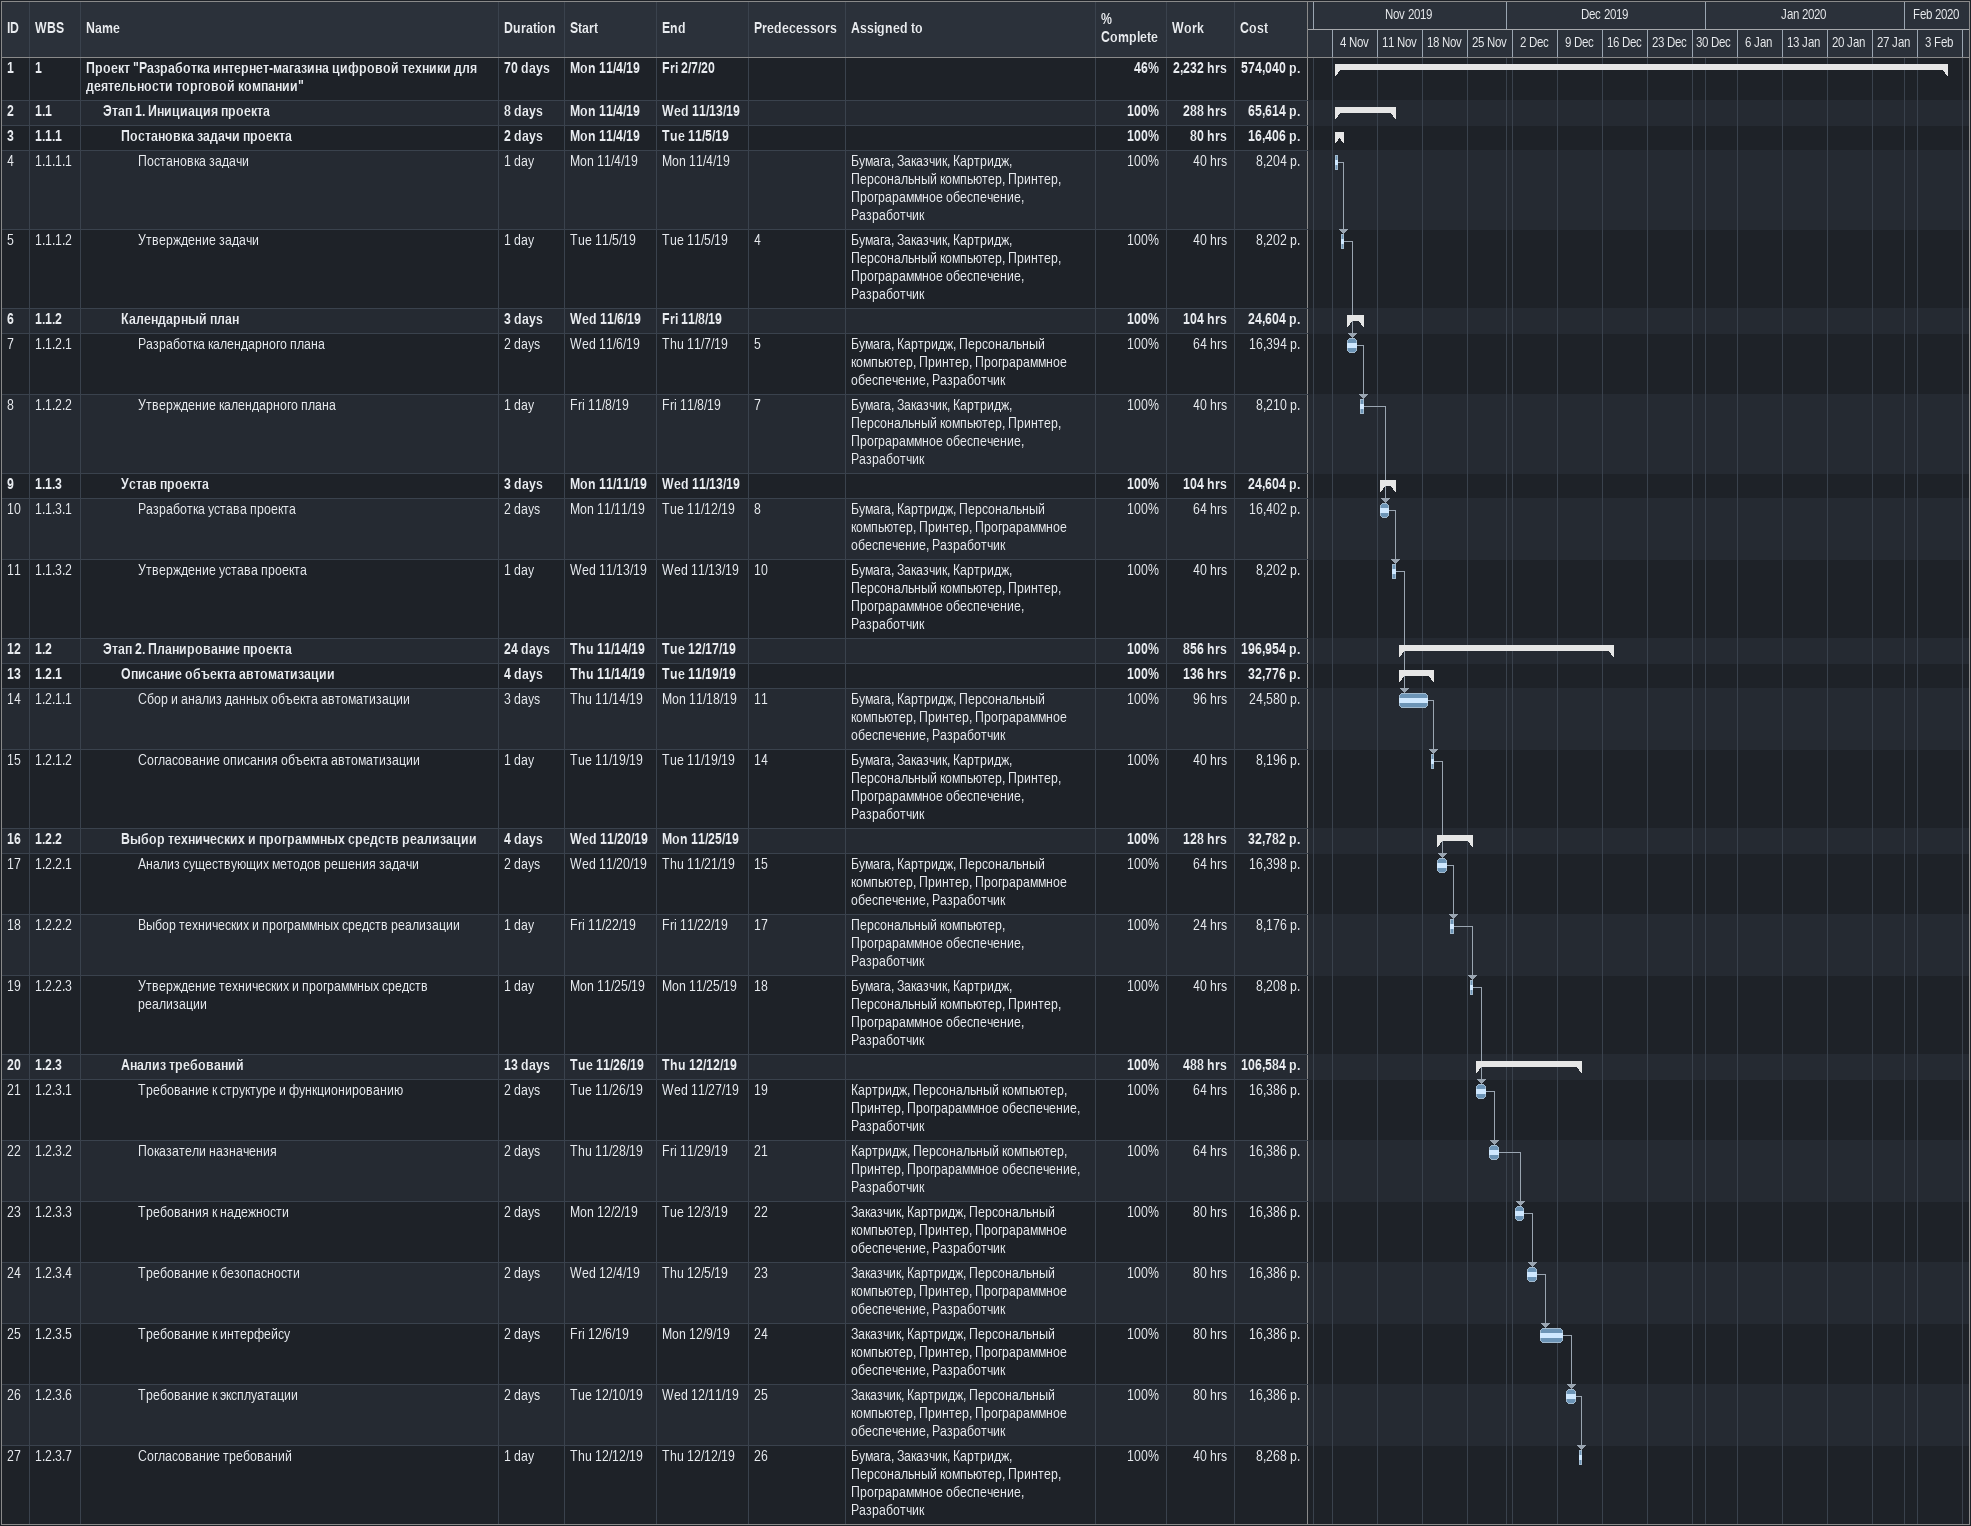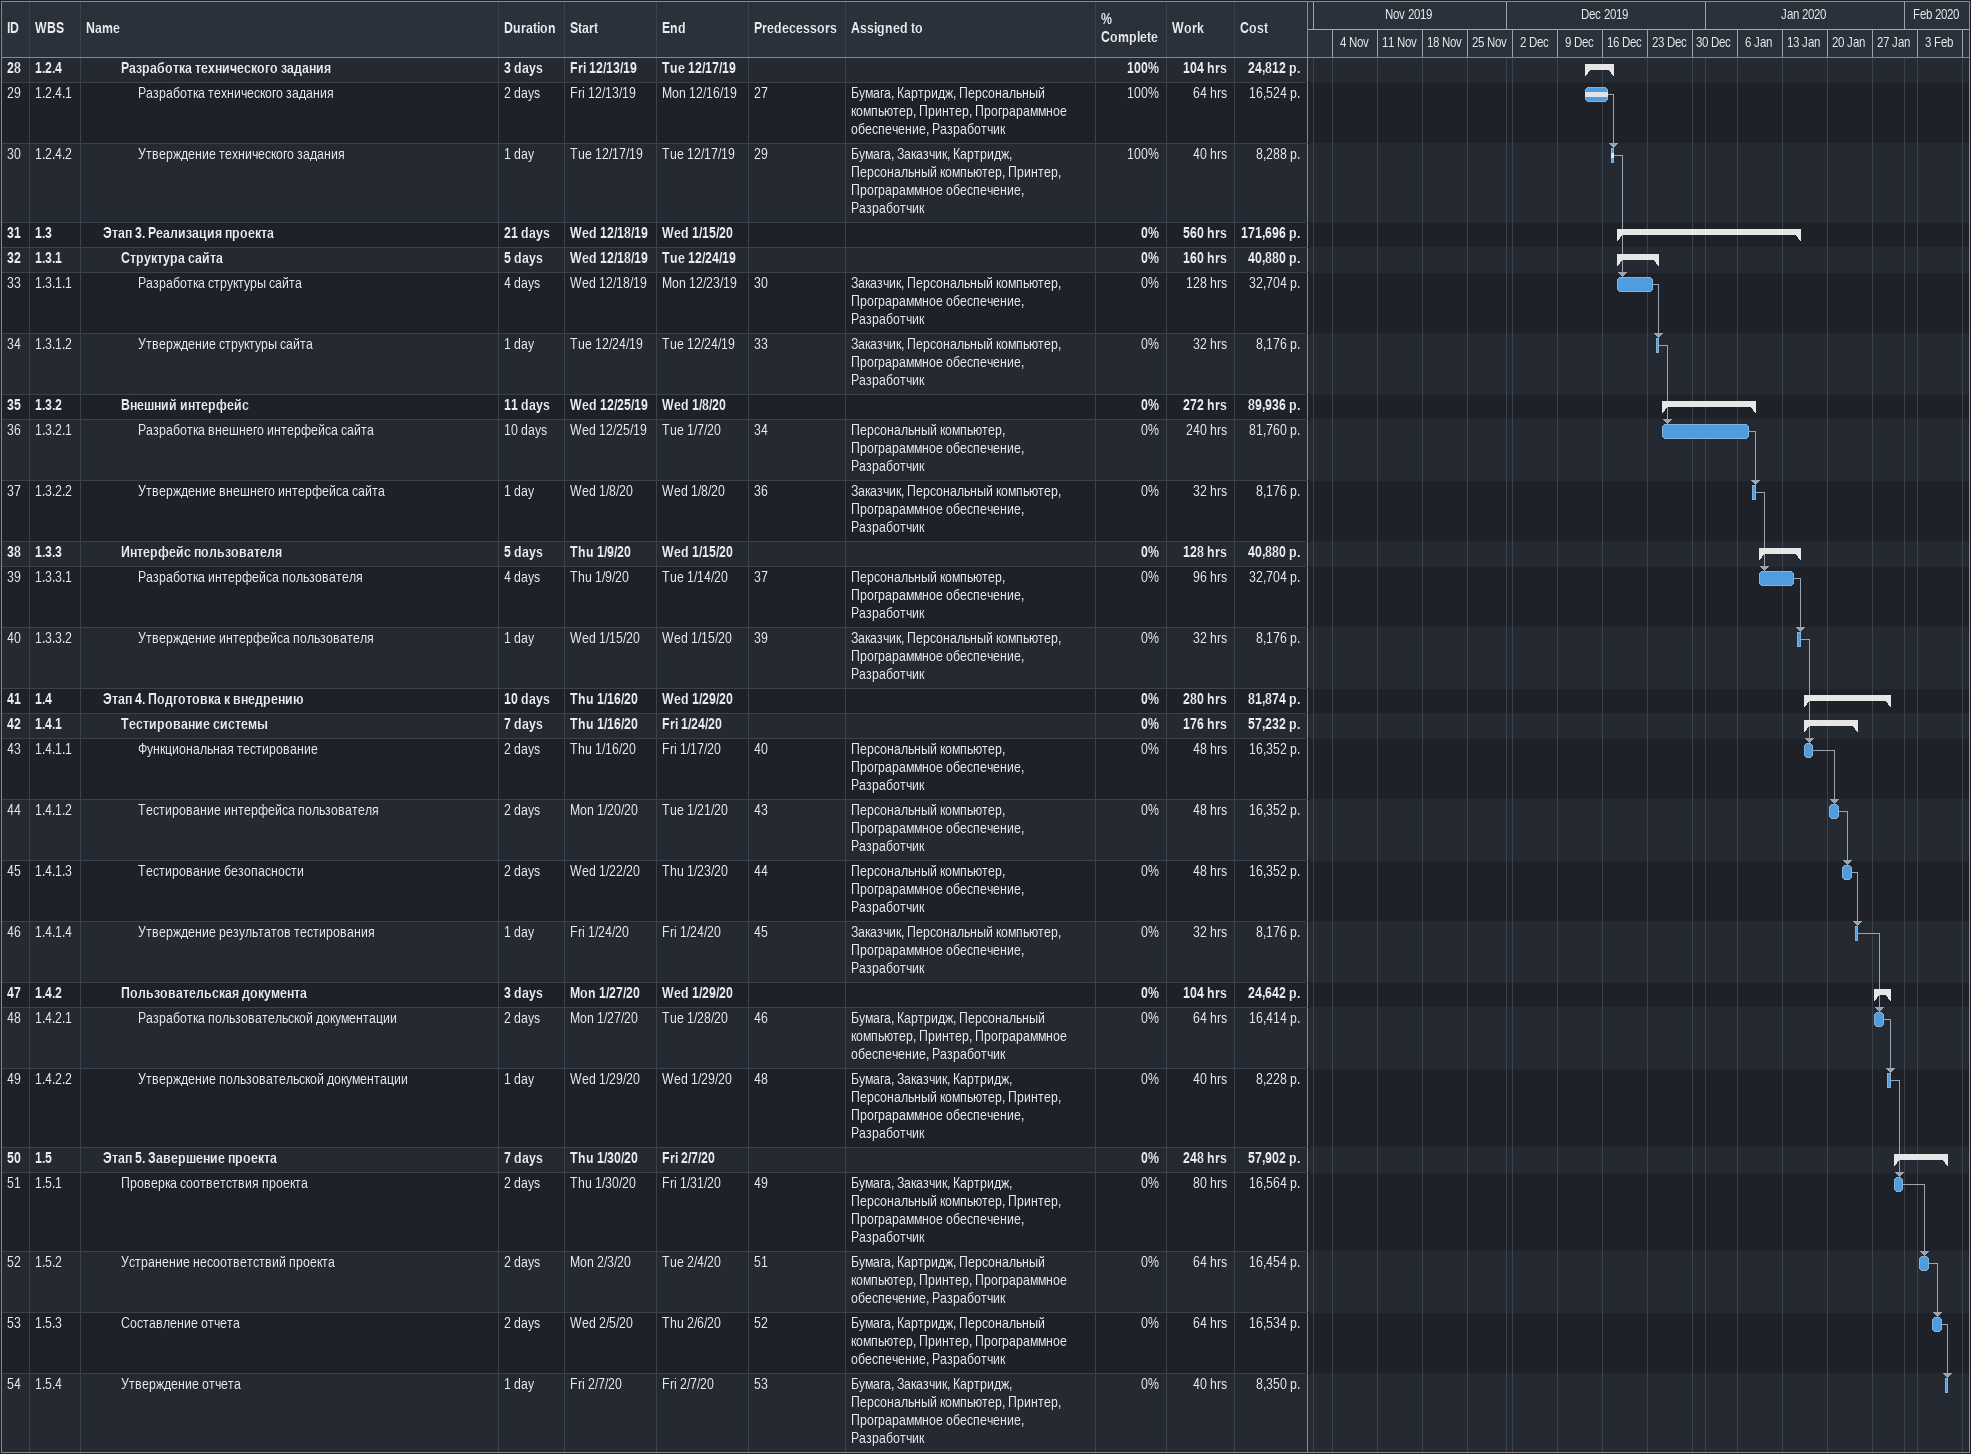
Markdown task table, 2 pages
| ID | WBS | Task | Duration | Start | Finish | Predecessors | Resources | % complete | Work (h) | Cost (р.) |
|---|---|---|---|---|---|---|---|---|---|---|
| 1 | 1 | **Проект "Разработка интернет-магазина цифровой техники для деятельности торговой компании"** | 70d | 2019-11-04 | 2020-02-07 |  |  | 46 | 2232 | 574040 |
| 2 | 1.1 | **Этап 1. Инициация проекта** | 8d | 2019-11-04 | 2019-11-13 |  |  | 100 | 288 | 65614 |
| 3 | 1.1.1 | **Постановка задачи проекта** | 2d | 2019-11-04 | 2019-11-05 |  |  | 100 | 80 | 16406 |
| 4 | 1.1.1.1 | Постановка задачи | 1d | 2019-11-04 | 2019-11-04 |  | Бумага, Заказчик, Картридж, Персональный компьютер, Принтер, Програраммное обеспечение, Разработчик | 100 | 40 | 8204 |
| 5 | 1.1.1.2 | Утверждение задачи | 1d | 2019-11-05 | 2019-11-05 | 4 | Бумага, Заказчик, Картридж, Персональный компьютер, Принтер, Програраммное обеспечение, Разработчик | 100 | 40 | 8202 |
| 6 | 1.1.2 | **Календарный план** | 3d | 2019-11-06 | 2019-11-08 |  |  | 100 | 104 | 24604 |
| 7 | 1.1.2.1 | Разработка календарного плана | 2d | 2019-11-06 | 2019-11-07 | 5 | Бумага, Картридж, Персональный компьютер, Принтер, Програраммное обеспечение, Разработчик | 100 | 64 | 16394 |
| 8 | 1.1.2.2 | Утверждение календарного плана | 1d | 2019-11-08 | 2019-11-08 | 7 | Бумага, Заказчик, Картридж, Персональный компьютер, Принтер, Програраммное обеспечение, Разработчик | 100 | 40 | 8210 |
| 9 | 1.1.3 | **Устав проекта** | 3d | 2019-11-11 | 2019-11-13 |  |  | 100 | 104 | 24604 |
| 10 | 1.1.3.1 | Разработка устава проекта | 2d | 2019-11-11 | 2019-11-12 | 8 | Бумага, Картридж, Персональный компьютер, Принтер, Програраммное обеспечение, Разработчик | 100 | 64 | 16402 |
| 11 | 1.1.3.2 | Утверждение устава проекта | 1d | 2019-11-13 | 2019-11-13 | 10 | Бумага, Заказчик, Картридж, Персональный компьютер, Принтер, Програраммное обеспечение, Разработчик | 100 | 40 | 8202 |
| 12 | 1.2 | **Этап 2. Планирование проекта** | 24d | 2019-11-14 | 2019-12-17 |  |  | 100 | 856 | 196954 |
| 13 | 1.2.1 | **Описание объекта автоматизации** | 4d | 2019-11-14 | 2019-11-19 |  |  | 100 | 136 | 32776 |
| 14 | 1.2.1.1 | Сбор и анализ данных объекта автоматизации | 3d | 2019-11-14 | 2019-11-18 | 11 | Бумага, Картридж, Персональный компьютер, Принтер, Програраммное обеспечение, Разработчик | 100 | 96 | 24580 |
| 15 | 1.2.1.2 | Согласование описания объекта автоматизации | 1d | 2019-11-19 | 2019-11-19 | 14 | Бумага, Заказчик, Картридж, Персональный компьютер, Принтер, Програраммное обеспечение, Разработчик | 100 | 40 | 8196 |
| 16 | 1.2.2 | **Выбор технических и программных средств реализации** | 4d | 2019-11-20 | 2019-11-25 |  |  | 100 | 128 | 32782 |
| 17 | 1.2.2.1 | Анализ существующих методов решения задачи | 2d | 2019-11-20 | 2019-11-21 | 15 | Бумага, Картридж, Персональный компьютер, Принтер, Програраммное обеспечение, Разработчик | 100 | 64 | 16398 |
| 18 | 1.2.2.2 | Выбор технических и программных средств реализации | 1d | 2019-11-22 | 2019-11-22 | 17 | Персональный компьютер, Програраммное обеспечение, Разработчик | 100 | 24 | 8176 |
| 19 | 1.2.2.3 | Утверждение технических и программных средств реализации | 1d | 2019-11-25 | 2019-11-25 | 18 | Бумага, Заказчик, Картридж, Персональный компьютер, Принтер, Програраммное обеспечение, Разработчик | 100 | 40 | 8208 |
| 20 | 1.2.3 | **Анализ требований** | 13d | 2019-11-26 | 2019-12-12 |  |  | 100 | 488 | 106584 |
| 21 | 1.2.3.1 | Требование к структуре и функционированию | 2d | 2019-11-26 | 2019-11-27 | 19 | Картридж, Персональный компьютер, Принтер, Програраммное обеспечение, Разработчик | 100 | 64 | 16386 |
| 22 | 1.2.3.2 | Показатели назначения | 2d | 2019-11-28 | 2019-11-29 | 21 | Картридж, Персональный компьютер, Принтер, Програраммное обеспечение, Разработчик | 100 | 64 | 16386 |
| 23 | 1.2.3.3 | Требования к надежности | 2d | 2019-12-02 | 2019-12-03 | 22 | Заказчик, Картридж, Персональный компьютер, Принтер, Програраммное обеспечение, Разработчик | 100 | 80 | 16386 |
| 24 | 1.2.3.4 | Требование к безопасности | 2d | 2019-12-04 | 2019-12-05 | 23 | Заказчик, Картридж, Персональный компьютер, Принтер, Програраммное обеспечение, Разработчик | 100 | 80 | 16386 |
| 25 | 1.2.3.5 | Требование к интерфейсу | 2d | 2019-12-06 | 2019-12-09 | 24 | Заказчик, Картридж, Персональный компьютер, Принтер, Програраммное обеспечение, Разработчик | 100 | 80 | 16386 |
| 26 | 1.2.3.6 | Требование к эксплуатации | 2d | 2019-12-10 | 2019-12-11 | 25 | Заказчик, Картридж, Персональный компьютер, Принтер, Програраммное обеспечение, Разработчик | 100 | 80 | 16386 |
| 27 | 1.2.3.7 | Согласование требований | 1d | 2019-12-12 | 2019-12-12 | 26 | Бумага, Заказчик, Картридж, Персональный компьютер, Принтер, Програраммное обеспечение, Разработчик | 100 | 40 | 8268 |
| 28 | 1.2.4 | **Разработка технического задания** | 3d | 2019-12-13 | 2019-12-17 |  |  | 100 | 104 | 24812 |
| 29 | 1.2.4.1 | Разработка технического задания | 2d | 2019-12-13 | 2019-12-16 | 27 | Бумага, Картридж, Персональный компьютер, Принтер, Програраммное обеспечение, Разработчик | 100 | 64 | 16524 |
| 30 | 1.2.4.2 | Утверждение технического задания | 1d | 2019-12-17 | 2019-12-17 | 29 | Бумага, Заказчик, Картридж, Персональный компьютер, Принтер, Програраммное обеспечение, Разработчик | 100 | 40 | 8288 |
| 31 | 1.3 | **Этап 3. Реализация проекта** | 21d | 2019-12-18 | 2020-01-15 |  |  | 0 | 560 | 171696 |
| 32 | 1.3.1 | **Структура сайта** | 5d | 2019-12-18 | 2019-12-24 |  |  | 0 | 160 | 40880 |
| 33 | 1.3.1.1 | Разработка структуры сайта | 4d | 2019-12-18 | 2019-12-23 | 30 | Заказчик, Персональный компьютер, Програраммное обеспечение, Разработчик | 0 | 128 | 32704 |
| 34 | 1.3.1.2 | Утверждение структуры сайта | 1d | 2019-12-24 | 2019-12-24 | 33 | Заказчик, Персональный компьютер, Програраммное обеспечение, Разработчик | 0 | 32 | 8176 |
| 35 | 1.3.2 | **Внешний интерфейс** | 11d | 2019-12-25 | 2020-01-08 |  |  | 0 | 272 | 89936 |
| 36 | 1.3.2.1 | Разработка внешнего интерфейса сайта | 10d | 2019-12-25 | 2020-01-07 | 34 | Персональный компьютер, Програраммное обеспечение, Разработчик | 0 | 240 | 81760 |
| 37 | 1.3.2.2 | Утверждение внешнего интерфейса сайта | 1d | 2020-01-08 | 2020-01-08 | 36 | Заказчик, Персональный компьютер, Програраммное обеспечение, Разработчик | 0 | 32 | 8176 |
| 38 | 1.3.3 | **Интерфейс пользователя** | 5d | 2020-01-09 | 2020-01-15 |  |  | 0 | 128 | 40880 |
| 39 | 1.3.3.1 | Разработка интерфейса пользователя | 4d | 2020-01-09 | 2020-01-14 | 37 | Персональный компьютер, Програраммное обеспечение, Разработчик | 0 | 96 | 32704 |
| 40 | 1.3.3.2 | Утверждение интерфейса пользователя | 1d | 2020-01-15 | 2020-01-15 | 39 | Заказчик, Персональный компьютер, Програраммное обеспечение, Разработчик | 0 | 32 | 8176 |
| 41 | 1.4 | **Этап 4. Подготовка к внедрению** | 10d | 2020-01-16 | 2020-01-29 |  |  | 0 | 280 | 81874 |
| 42 | 1.4.1 | **Тестирование системы** | 7d | 2020-01-16 | 2020-01-24 |  |  | 0 | 176 | 57232 |
| 43 | 1.4.1.1 | Функциональная тестирование | 2d | 2020-01-16 | 2020-01-17 | 40 | Персональный компьютер, Програраммное обеспечение, Разработчик | 0 | 48 | 16352 |
| 44 | 1.4.1.2 | Тестирование интерфейса пользователя | 2d | 2020-01-20 | 2020-01-21 | 43 | Персональный компьютер, Програраммное обеспечение, Разработчик | 0 | 48 | 16352 |
| 45 | 1.4.1.3 | Тестирование безопасности | 2d | 2020-01-22 | 2020-01-23 | 44 | Персональный компьютер, Програраммное обеспечение, Разработчик | 0 | 48 | 16352 |
| 46 | 1.4.1.4 | Утверждение результатов тестирования | 1d | 2020-01-24 | 2020-01-24 | 45 | Заказчик, Персональный компьютер, Програраммное обеспечение, Разработчик | 0 | 32 | 8176 |
| 47 | 1.4.2 | **Пользовательская документа** | 3d | 2020-01-27 | 2020-01-29 |  |  | 0 | 104 | 24642 |
| 48 | 1.4.2.1 | Разработка пользовательской документации | 2d | 2020-01-27 | 2020-01-28 | 46 | Бумага, Картридж, Персональный компьютер, Принтер, Програраммное обеспечение, Разработчик | 0 | 64 | 16414 |
| 49 | 1.4.2.2 | Утверждение пользовательской документации | 1d | 2020-01-29 | 2020-01-29 | 48 | Бумага, Заказчик, Картридж, Персональный компьютер, Принтер, Програраммное обеспечение, Разработчик | 0 | 40 | 8228 |
| 50 | 1.5 | **Этап 5. Завершение проекта** | 7d | 2020-01-30 | 2020-02-07 |  |  | 0 | 248 | 57902 |
| 51 | 1.5.1 | Проверка соответствия проекта | 2d | 2020-01-30 | 2020-01-31 | 49 | Бумага, Заказчик, Картридж, Персональный компьютер, Принтер, Програраммное обеспечение, Разработчик | 0 | 80 | 16564 |
| 52 | 1.5.2 | Устранение несоответствий проекта | 2d | 2020-02-03 | 2020-02-04 | 51 | Бумага, Картридж, Персональный компьютер, Принтер, Програраммное обеспечение, Разработчик | 0 | 64 | 16454 |
| 53 | 1.5.3 | Составление отчета | 2d | 2020-02-05 | 2020-02-06 | 52 | Бумага, Картридж, Персональный компьютер, Принтер, Програраммное обеспечение, Разработчик | 0 | 64 | 16534 |
| 54 | 1.5.4 | Утверждение отчета | 1d | 2020-02-07 | 2020-02-07 | 53 | Бумага, Заказчик, Картридж, Персональный компьютер, Принтер, Програраммное обеспечение, Разработчик | 0 | 40 | 8350 |
